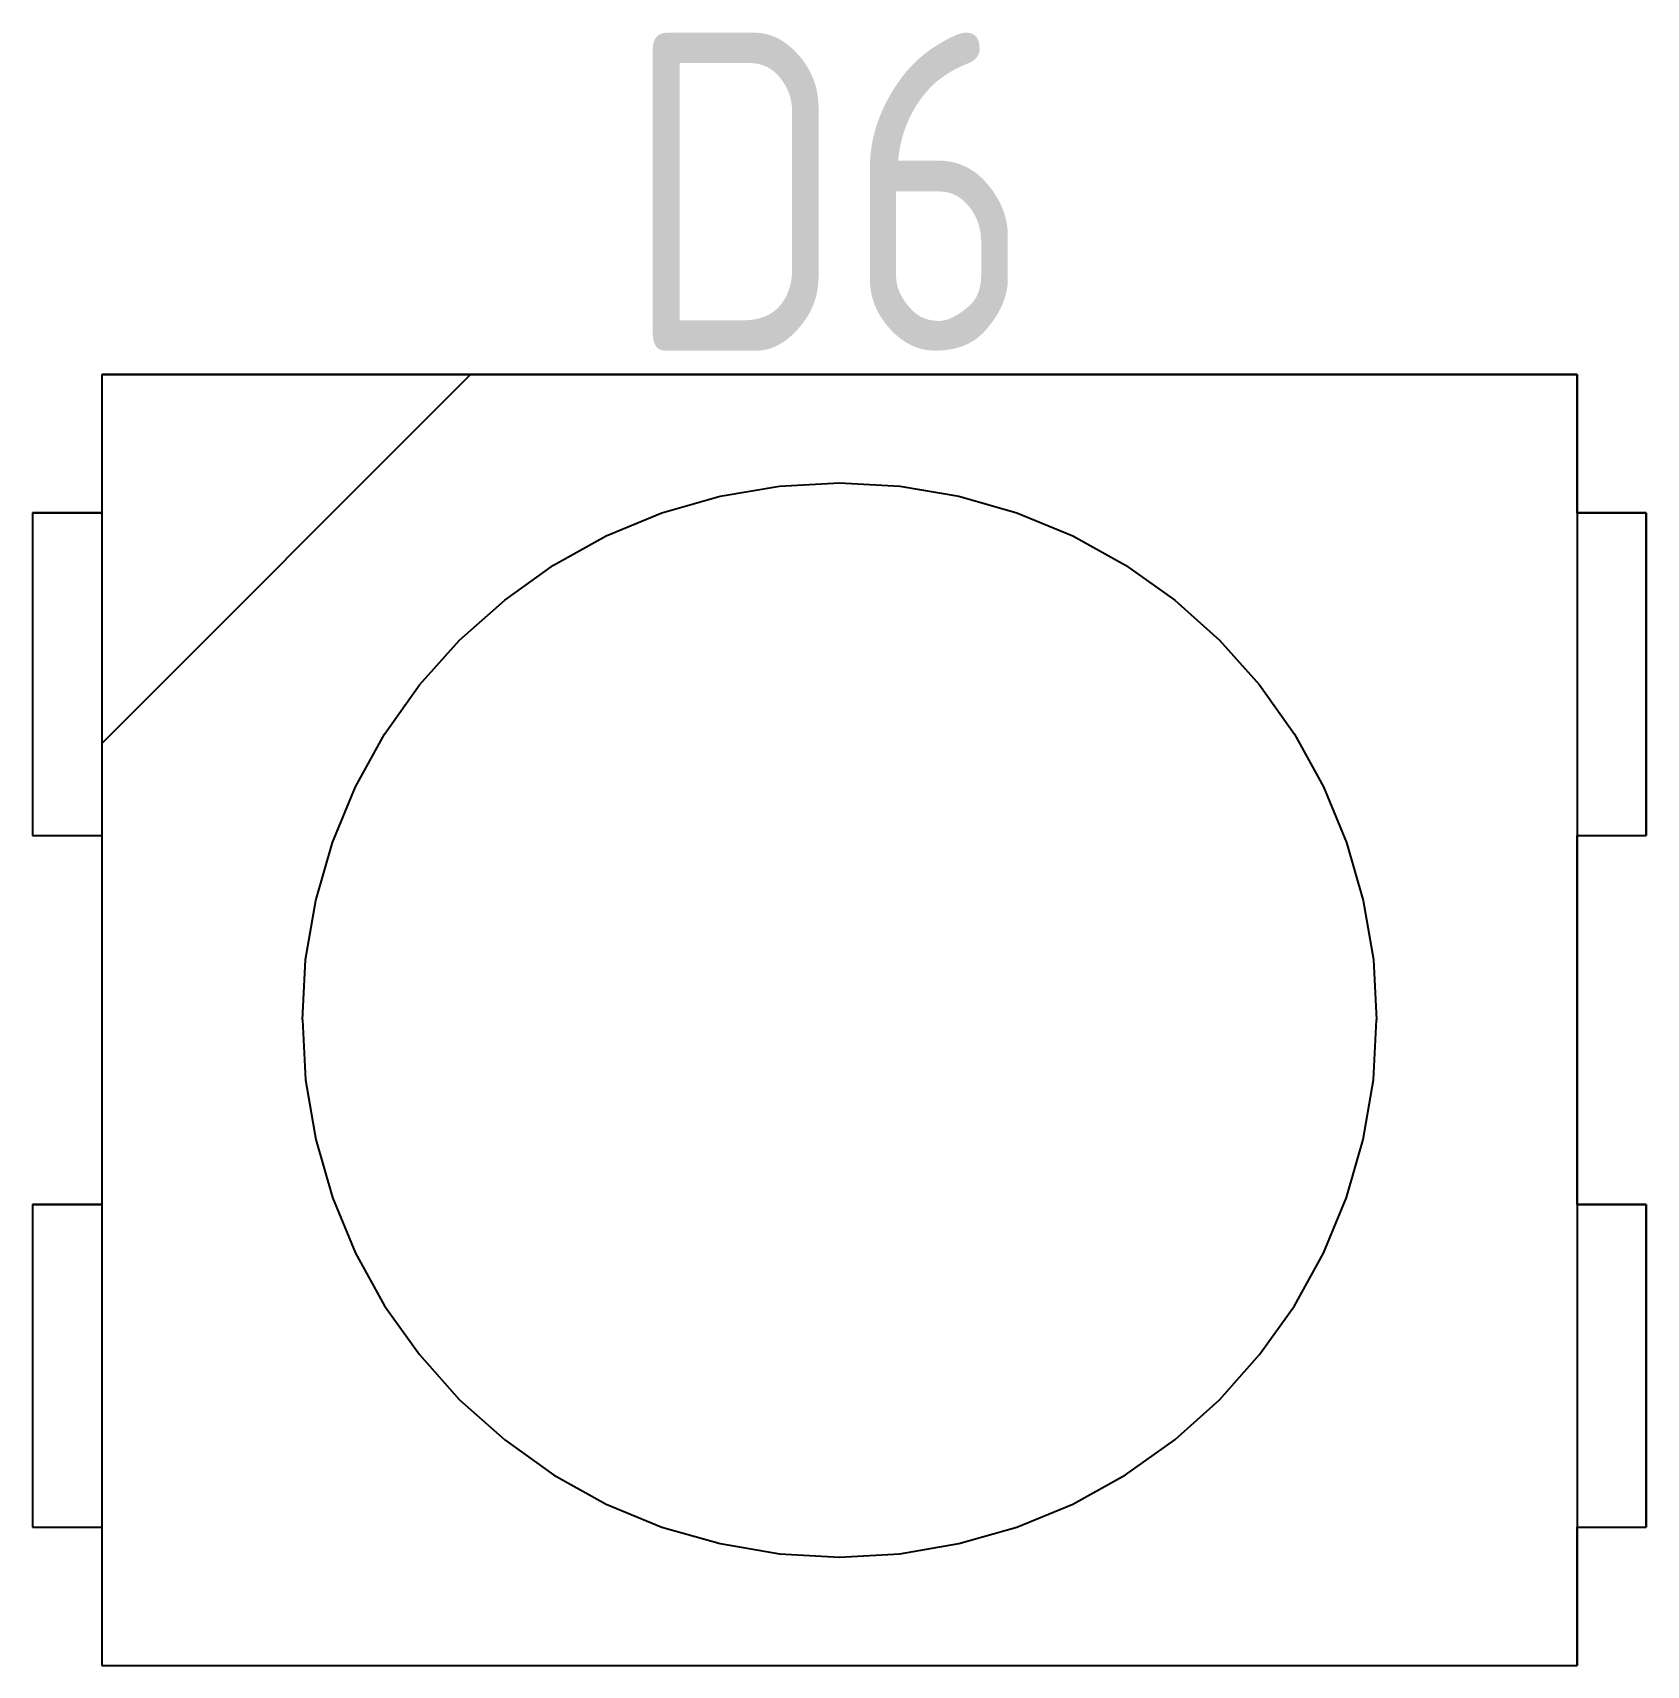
# Model space of a CAD drawing. Header units: inches. Extents: x 0 to 840, y -594 to 0.
# Drawn here: x 301.72 to 308.72, y -248.65 to -241.57 of the extents above; entities that cross this region are included whole.
import ezdxf

# ---------------------------------------------------------------- set-up
doc = ezdxf.new("R2010")
doc.units = ezdxf.units.IN
doc.header["$MEASUREMENT"] = 0
doc.styles.add('GOST type A0', font='', dxfattribs={"oblique": 15, "height": 5})
doc.styles.get('GOST type A0').set_extended_font_data('GOST type A')

msp = doc.modelspace()

# ---------------------------------------------------------------- linework, layer by layer
at = {"color": 18, "true_color": 0x000000}
for p, q in [((308.42, -243.0542), (302.02, -243.0542)), ((302.02, -243.0542), (302.02, -243.6542)), ((302.02, -244.6542), (303.62, -243.0542)), ((302.02, -243.0542), (302.02, -244.6542)), ((302.02, -243.0542), (303.62, -243.0542)), ((308.42, -243.0542), (302.02, -243.0542)), ((302.02, -243.0542), (302.02, -243.6542)), ((302.02, -244.6542), (303.62, -243.0542)), ((302.02, -243.0542), (302.02, -244.6542)), ((302.02, -243.0542), (303.62, -243.0542)), ((303.62, -243.0542), (308.42, -243.0542)), ((303.62, -243.0542), (308.42, -243.0542)), ((308.42, -243.6542), (308.42, -243.0542)), ((308.42, -243.0542), (308.42, -248.6542)), ((308.42, -243.6542), (308.42, -243.0542)), ((308.42, -243.0542), (308.42, -248.6542)), ((304.702, -243.5822), (304.96, -243.5382)), ((304.702, -243.5822), (304.96, -243.5382)), ((304.702, -243.5822), (304.96, -243.5382)), ((304.702, -243.5822), (304.96, -243.5382)), ((304.96, -243.5382), (305.22, -243.5242)), ((304.96, -243.5382), (305.22, -243.5242)), ((304.96, -243.5382), (305.22, -243.5242)), ((304.96, -243.5382), (305.22, -243.5242)), ((305.22, -243.5242), (305.482, -243.5382)), ((305.22, -243.5242), (305.482, -243.5382)), ((305.22, -243.5242), (305.482, -243.5382)), ((305.22, -243.5242), (305.482, -243.5382)), ((305.482, -243.5382), (305.738, -243.5822)), ((305.482, -243.5382), (305.738, -243.5822)), ((305.482, -243.5382), (305.738, -243.5822)), ((305.482, -243.5382), (305.738, -243.5822)), ((304.45, -243.6542), (304.702, -243.5822)), ((304.45, -243.6542), (304.702, -243.5822)), ((304.45, -243.6542), (304.702, -243.5822)), ((304.45, -243.6542), (304.702, -243.5822)), ((305.738, -243.5822), (305.99, -243.6542)), ((305.738, -243.5822), (305.99, -243.6542)), ((305.738, -243.5822), (305.99, -243.6542)), ((305.738, -243.5822), (305.99, -243.6542)), ((302.02, -243.6542), (301.72, -243.6542)), ((301.72, -243.6542), (301.72, -245.0542)), ((301.72, -243.6542), (301.74, -243.6542)), ((301.72, -243.6542), (301.72, -245.0542)), ((302.02, -243.6542), (301.72, -243.6542)), ((301.72, -243.6542), (301.72, -245.0542)), ((301.72, -243.6542), (301.74, -243.6542)), ((301.72, -243.6542), (301.72, -245.0542)), ((301.74, -243.6542), (301.8, -243.6542)), ((301.74, -243.6542), (301.8, -243.6542)), ((301.8, -243.6542), (301.896, -243.6542)), ((301.8, -243.6542), (301.896, -243.6542)), ((301.896, -243.6542), (302.02, -243.6542)), ((301.896, -243.6542), (302.02, -243.6542)), ((304.208, -243.7542), (304.45, -243.6542)), ((304.208, -243.7542), (304.45, -243.6542)), ((304.208, -243.7542), (304.45, -243.6542)), ((304.208, -243.7542), (304.45, -243.6542)), ((305.99, -243.6542), (306.232, -243.7542)), ((305.99, -243.6542), (306.232, -243.7542)), ((305.99, -243.6542), (306.232, -243.7542)), ((305.99, -243.6542), (306.232, -243.7542)), ((308.72, -243.6542), (308.42, -243.6542)), ((308.42, -243.6542), (308.544, -243.6542)), ((308.72, -243.6542), (308.42, -243.6542)), ((308.42, -243.6542), (308.544, -243.6542)), ((308.544, -243.6542), (308.64, -243.6542)), ((308.544, -243.6542), (308.64, -243.6542)), ((308.64, -243.6542), (308.7, -243.6542)), ((308.64, -243.6542), (308.7, -243.6542)), ((308.7, -243.6542), (308.72, -243.6542)), ((308.7, -243.6542), (308.72, -243.6542)), ((308.72, -245.0542), (308.72, -243.6542)), ((308.72, -243.6542), (308.72, -245.0542)), ((308.72, -245.0542), (308.72, -243.6542)), ((308.72, -243.6542), (308.72, -245.0542)), ((303.98, -243.8802), (304.208, -243.7542)), ((303.98, -243.8802), (304.208, -243.7542)), ((303.98, -243.8802), (304.208, -243.7542)), ((303.98, -243.8802), (304.208, -243.7542)), ((306.232, -243.7542), (306.46, -243.8802)), ((306.232, -243.7542), (306.46, -243.8802)), ((306.232, -243.7542), (306.46, -243.8802)), ((306.232, -243.7542), (306.46, -243.8802)), ((303.768, -244.0322), (303.98, -243.8802)), ((303.768, -244.0322), (303.98, -243.8802)), ((303.768, -244.0322), (303.98, -243.8802)), ((303.768, -244.0322), (303.98, -243.8802)), ((306.46, -243.8802), (306.674, -244.0322)), ((306.46, -243.8802), (306.674, -244.0322)), ((306.46, -243.8802), (306.674, -244.0322)), ((306.46, -243.8802), (306.674, -244.0322)), ((303.572, -244.2062), (303.768, -244.0322)), ((303.572, -244.2062), (303.768, -244.0322)), ((303.572, -244.2062), (303.768, -244.0322)), ((303.572, -244.2062), (303.768, -244.0322)), ((306.674, -244.0322), (306.868, -244.2062)), ((306.674, -244.0322), (306.868, -244.2062)), ((306.674, -244.0322), (306.868, -244.2062)), ((306.674, -244.0322), (306.868, -244.2062)), ((303.398, -244.4002), (303.572, -244.2062)), ((303.398, -244.4002), (303.572, -244.2062)), ((303.398, -244.4002), (303.572, -244.2062)), ((303.398, -244.4002), (303.572, -244.2062)), ((306.868, -244.2062), (307.042, -244.4002)), ((306.868, -244.2062), (307.042, -244.4002)), ((306.868, -244.2062), (307.042, -244.4002)), ((306.868, -244.2062), (307.042, -244.4002)), ((303.246, -244.6142), (303.398, -244.4002)), ((303.246, -244.6142), (303.398, -244.4002)), ((303.246, -244.6142), (303.398, -244.4002)), ((303.246, -244.6142), (303.398, -244.4002)), ((307.042, -244.4002), (307.194, -244.6142)), ((307.042, -244.4002), (307.194, -244.6142)), ((307.042, -244.4002), (307.194, -244.6142)), ((307.042, -244.4002), (307.194, -244.6142)), ((302.02, -244.6542), (302.02, -248.6542)), ((302.02, -244.6542), (302.02, -248.6542)), ((303.12, -244.8422), (303.246, -244.6142)), ((303.12, -244.8422), (303.246, -244.6142)), ((303.12, -244.8422), (303.246, -244.6142)), ((303.12, -244.8422), (303.246, -244.6142)), ((307.194, -244.6142), (307.32, -244.8422)), ((307.194, -244.6142), (307.32, -244.8422)), ((307.194, -244.6142), (307.32, -244.8422)), ((307.194, -244.6142), (307.32, -244.8422)), ((303.02, -245.0842), (303.12, -244.8422)), ((303.02, -245.0842), (303.12, -244.8422)), ((303.02, -245.0842), (303.12, -244.8422)), ((303.02, -245.0842), (303.12, -244.8422)), ((307.32, -244.8422), (307.42, -245.0842)), ((307.32, -244.8422), (307.42, -245.0842)), ((307.32, -244.8422), (307.42, -245.0842)), ((307.32, -244.8422), (307.42, -245.0842)), ((301.72, -245.0542), (302.02, -245.0542)), ((301.72, -245.0542), (301.74, -245.0542)), ((301.72, -245.0542), (302.02, -245.0542)), ((301.72, -245.0542), (301.74, -245.0542)), ((301.74, -245.0542), (301.8, -245.0542)), ((301.74, -245.0542), (301.8, -245.0542)), ((301.8, -245.0542), (301.896, -245.0542)), ((301.8, -245.0542), (301.896, -245.0542)), ((301.896, -245.0542), (302.02, -245.0542)), ((301.896, -245.0542), (302.02, -245.0542)), ((302.02, -245.0542), (302.02, -246.6542)), ((302.02, -245.0542), (302.02, -246.6542)), ((302.948, -245.3362), (303.02, -245.0842)), ((302.948, -245.3362), (303.02, -245.0842)), ((302.948, -245.3362), (303.02, -245.0842)), ((302.948, -245.3362), (303.02, -245.0842)), ((307.42, -245.0842), (307.492, -245.3362)), ((307.42, -245.0842), (307.492, -245.3362)), ((307.42, -245.0842), (307.492, -245.3362)), ((307.42, -245.0842), (307.492, -245.3362)), ((308.42, -246.6542), (308.42, -245.0542)), ((308.42, -245.0542), (308.72, -245.0542)), ((308.42, -245.0542), (308.544, -245.0542)), ((308.42, -246.6542), (308.42, -245.0542)), ((308.42, -245.0542), (308.72, -245.0542)), ((308.42, -245.0542), (308.544, -245.0542)), ((308.544, -245.0542), (308.64, -245.0542)), ((308.544, -245.0542), (308.64, -245.0542)), ((308.64, -245.0542), (308.7, -245.0542)), ((308.64, -245.0542), (308.7, -245.0542)), ((308.7, -245.0542), (308.72, -245.0542)), ((308.7, -245.0542), (308.72, -245.0542)), ((302.904, -245.5922), (302.948, -245.3362)), ((302.904, -245.5922), (302.948, -245.3362)), ((302.904, -245.5922), (302.948, -245.3362)), ((302.904, -245.5922), (302.948, -245.3362)), ((307.492, -245.3362), (307.536, -245.5922)), ((307.492, -245.3362), (307.536, -245.5922)), ((307.492, -245.3362), (307.536, -245.5922)), ((307.492, -245.3362), (307.536, -245.5922)), ((302.89, -245.8542), (302.904, -245.5922)), ((302.89, -245.8542), (302.904, -245.5922)), ((302.89, -245.8542), (302.904, -245.5922)), ((302.89, -245.8542), (302.904, -245.5922)), ((307.536, -245.5922), (307.55, -245.8542)), ((307.536, -245.5922), (307.55, -245.8542)), ((307.536, -245.5922), (307.55, -245.8542)), ((307.536, -245.5922), (307.55, -245.8542)), ((302.89, -245.8542), (302.904, -246.1142)), ((302.89, -245.8542), (302.904, -246.1142)), ((302.89, -245.8542), (302.904, -246.1142)), ((302.89, -245.8542), (302.904, -246.1142)), ((307.536, -246.1142), (307.55, -245.8542)), ((307.536, -246.1142), (307.55, -245.8542)), ((307.536, -246.1142), (307.55, -245.8542)), ((307.536, -246.1142), (307.55, -245.8542)), ((302.904, -246.1142), (302.948, -246.3722)), ((302.904, -246.1142), (302.948, -246.3722)), ((302.904, -246.1142), (302.948, -246.3722)), ((302.904, -246.1142), (302.948, -246.3722)), ((307.492, -246.3722), (307.536, -246.1142)), ((307.492, -246.3722), (307.536, -246.1142)), ((307.492, -246.3722), (307.536, -246.1142)), ((307.492, -246.3722), (307.536, -246.1142)), ((302.948, -246.3722), (303.02, -246.6242)), ((302.948, -246.3722), (303.02, -246.6242)), ((302.948, -246.3722), (303.02, -246.6242)), ((302.948, -246.3722), (303.02, -246.6242)), ((307.42, -246.6242), (307.492, -246.3722)), ((307.42, -246.6242), (307.492, -246.3722)), ((307.42, -246.6242), (307.492, -246.3722)), ((307.42, -246.6242), (307.492, -246.3722)), ((302.02, -246.6542), (301.72, -246.6542)), ((301.72, -246.6542), (301.72, -248.0542)), ((301.72, -246.6542), (301.74, -246.6542)), ((301.72, -246.6542), (301.72, -248.0542)), ((302.02, -246.6542), (301.72, -246.6542)), ((301.72, -246.6542), (301.72, -248.0542)), ((301.72, -246.6542), (301.74, -246.6542)), ((301.72, -246.6542), (301.72, -248.0542)), ((301.74, -246.6542), (301.8, -246.6542)), ((301.74, -246.6542), (301.8, -246.6542)), ((301.8, -246.6542), (301.896, -246.6542)), ((301.8, -246.6542), (301.896, -246.6542)), ((301.896, -246.6542), (302.02, -246.6542)), ((301.896, -246.6542), (302.02, -246.6542)), ((303.02, -246.6242), (303.12, -246.8662)), ((303.02, -246.6242), (303.12, -246.8662)), ((303.02, -246.6242), (303.12, -246.8662)), ((303.02, -246.6242), (303.12, -246.8662)), ((307.32, -246.8662), (307.42, -246.6242)), ((307.32, -246.8662), (307.42, -246.6242)), ((307.32, -246.8662), (307.42, -246.6242)), ((307.32, -246.8662), (307.42, -246.6242)), ((308.72, -246.6542), (308.42, -246.6542)), ((308.42, -246.6542), (308.544, -246.6542)), ((308.72, -246.6542), (308.42, -246.6542)), ((308.42, -246.6542), (308.544, -246.6542)), ((308.544, -246.6542), (308.64, -246.6542)), ((308.544, -246.6542), (308.64, -246.6542)), ((308.64, -246.6542), (308.7, -246.6542)), ((308.64, -246.6542), (308.7, -246.6542)), ((308.7, -246.6542), (308.72, -246.6542)), ((308.7, -246.6542), (308.72, -246.6542)), ((308.72, -248.0542), (308.72, -246.6542)), ((308.72, -246.6542), (308.72, -248.0542)), ((308.72, -248.0542), (308.72, -246.6542)), ((308.72, -246.6542), (308.72, -248.0542)), ((303.12, -246.8662), (303.246, -247.0942)), ((303.12, -246.8662), (303.246, -247.0942)), ((303.12, -246.8662), (303.246, -247.0942)), ((303.12, -246.8662), (303.246, -247.0942)), ((307.194, -247.0942), (307.32, -246.8662)), ((307.194, -247.0942), (307.32, -246.8662)), ((307.194, -247.0942), (307.32, -246.8662)), ((307.194, -247.0942), (307.32, -246.8662)), ((303.246, -247.0942), (303.398, -247.3062)), ((303.246, -247.0942), (303.398, -247.3062)), ((303.246, -247.0942), (303.398, -247.3062)), ((303.246, -247.0942), (303.398, -247.3062)), ((307.042, -247.3062), (307.194, -247.0942)), ((307.042, -247.3062), (307.194, -247.0942)), ((307.042, -247.3062), (307.194, -247.0942)), ((307.042, -247.3062), (307.194, -247.0942)), ((303.398, -247.3062), (303.572, -247.5022)), ((303.398, -247.3062), (303.572, -247.5022)), ((303.398, -247.3062), (303.572, -247.5022)), ((303.398, -247.3062), (303.572, -247.5022)), ((306.868, -247.5022), (307.042, -247.3062)), ((306.868, -247.5022), (307.042, -247.3062)), ((306.868, -247.5022), (307.042, -247.3062)), ((306.868, -247.5022), (307.042, -247.3062)), ((303.572, -247.5022), (303.768, -247.6762)), ((303.572, -247.5022), (303.768, -247.6762)), ((303.572, -247.5022), (303.768, -247.6762)), ((303.572, -247.5022), (303.768, -247.6762)), ((306.674, -247.6762), (306.868, -247.5022)), ((306.674, -247.6762), (306.868, -247.5022)), ((306.674, -247.6762), (306.868, -247.5022)), ((306.674, -247.6762), (306.868, -247.5022)), ((303.768, -247.6762), (303.98, -247.8282)), ((303.768, -247.6762), (303.98, -247.8282)), ((303.768, -247.6762), (303.98, -247.8282)), ((303.768, -247.6762), (303.98, -247.8282)), ((306.46, -247.8282), (306.674, -247.6762)), ((306.46, -247.8282), (306.674, -247.6762)), ((306.46, -247.8282), (306.674, -247.6762)), ((306.46, -247.8282), (306.674, -247.6762)), ((303.98, -247.8282), (304.208, -247.9542)), ((303.98, -247.8282), (304.208, -247.9542)), ((303.98, -247.8282), (304.208, -247.9542)), ((303.98, -247.8282), (304.208, -247.9542)), ((306.232, -247.9542), (306.46, -247.8282)), ((306.232, -247.9542), (306.46, -247.8282)), ((306.232, -247.9542), (306.46, -247.8282)), ((306.232, -247.9542), (306.46, -247.8282)), ((304.208, -247.9542), (304.45, -248.0542)), ((304.208, -247.9542), (304.45, -248.0542)), ((304.208, -247.9542), (304.45, -248.0542)), ((304.208, -247.9542), (304.45, -248.0542)), ((305.99, -248.0542), (306.232, -247.9542)), ((305.99, -248.0542), (306.232, -247.9542)), ((305.99, -248.0542), (306.232, -247.9542)), ((305.99, -248.0542), (306.232, -247.9542)), ((301.72, -248.0542), (302.02, -248.0542)), ((301.72, -248.0542), (301.74, -248.0542)), ((301.72, -248.0542), (302.02, -248.0542)), ((301.72, -248.0542), (301.74, -248.0542)), ((301.74, -248.0542), (301.8, -248.0542)), ((301.74, -248.0542), (301.8, -248.0542)), ((301.8, -248.0542), (301.896, -248.0542)), ((301.8, -248.0542), (301.896, -248.0542)), ((301.896, -248.0542), (302.02, -248.0542)), ((301.896, -248.0542), (302.02, -248.0542)), ((302.02, -248.0542), (302.02, -248.6542)), ((302.02, -248.0542), (302.02, -248.6542)), ((304.45, -248.0542), (304.702, -248.1262)), ((304.45, -248.0542), (304.702, -248.1262)), ((304.45, -248.0542), (304.702, -248.1262)), ((304.45, -248.0542), (304.702, -248.1262)), ((305.738, -248.1262), (305.99, -248.0542)), ((305.738, -248.1262), (305.99, -248.0542)), ((305.738, -248.1262), (305.99, -248.0542)), ((305.738, -248.1262), (305.99, -248.0542)), ((308.42, -248.0542), (308.72, -248.0542)), ((308.42, -248.6542), (308.42, -248.0542)), ((308.42, -248.0542), (308.544, -248.0542)), ((308.42, -248.0542), (308.72, -248.0542)), ((308.42, -248.6542), (308.42, -248.0542)), ((308.42, -248.0542), (308.544, -248.0542)), ((308.544, -248.0542), (308.64, -248.0542)), ((308.544, -248.0542), (308.64, -248.0542)), ((308.64, -248.0542), (308.7, -248.0542)), ((308.64, -248.0542), (308.7, -248.0542)), ((308.7, -248.0542), (308.72, -248.0542)), ((308.7, -248.0542), (308.72, -248.0542)), ((304.702, -248.1262), (304.96, -248.1702)), ((304.702, -248.1262), (304.96, -248.1702)), ((304.702, -248.1262), (304.96, -248.1702)), ((304.702, -248.1262), (304.96, -248.1702)), ((305.482, -248.1702), (305.738, -248.1262)), ((305.482, -248.1702), (305.738, -248.1262)), ((305.482, -248.1702), (305.738, -248.1262)), ((305.482, -248.1702), (305.738, -248.1262)), ((304.96, -248.1702), (305.22, -248.1842)), ((304.96, -248.1702), (305.22, -248.1842)), ((304.96, -248.1702), (305.22, -248.1842)), ((304.96, -248.1702), (305.22, -248.1842)), ((305.22, -248.1842), (305.482, -248.1702)), ((305.22, -248.1842), (305.482, -248.1702)), ((305.22, -248.1842), (305.482, -248.1702)), ((305.22, -248.1842), (305.482, -248.1702)), ((302.02, -248.6542), (308.42, -248.6542)), ((302.02, -248.6542), (308.42, -248.6542)), ((302.02, -248.6542), (308.42, -248.6542)), ((302.02, -248.6542), (308.42, -248.6542))]:
    msp.add_line(p, q, dxfattribs=at)

# ---------------------------------------------------------------- texts
at = {"color": 18, "true_color": 0x000000, "style": 'GOST type A0'}
msp.add_text('D6', height=1.37958, dxfattribs=at).set_placement((304.2905, -242.95))

doc.saveas('drawing.dxf')
